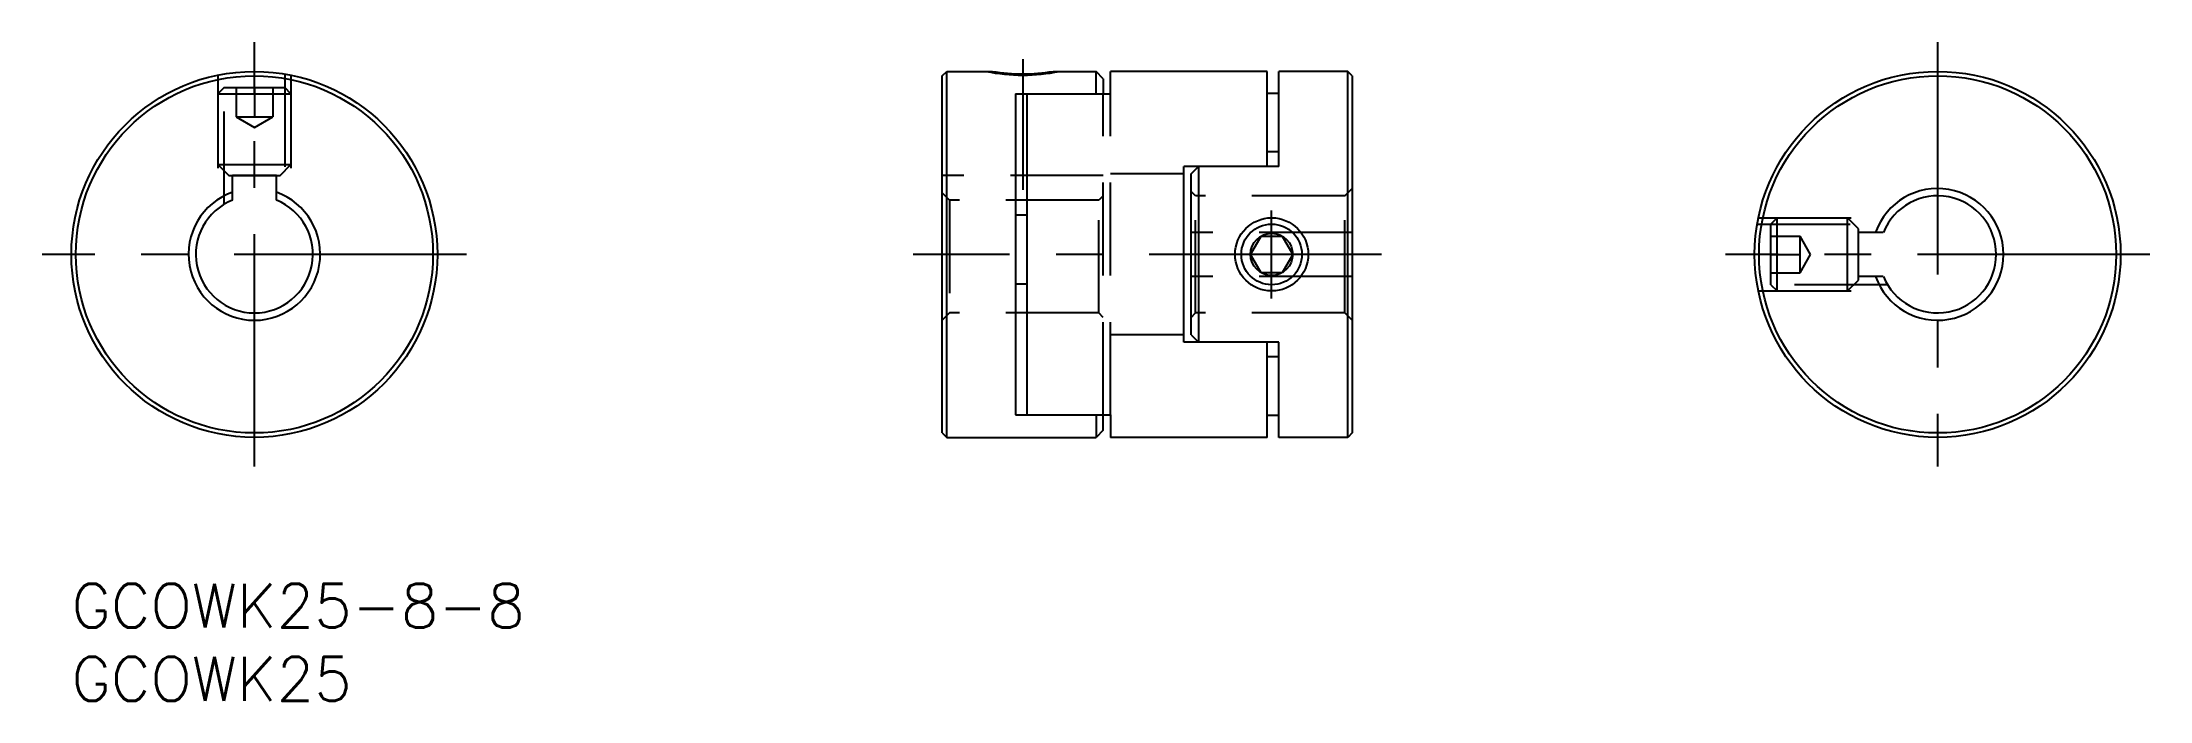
# Model space of a CAD drawing. Extents: x -2 to 142, y -8 to 37.
import ezdxf

# ---------------------------------------------------------------- set-up
doc = ezdxf.new("R2010")
doc.units = 0
doc.header["$LTSCALE"] = 0.5
doc.linetypes.add('CENTER', pattern=[50.8, 31.75, -6.35, 6.35, -6.35])
doc.linetypes.add('DASHED', pattern=[19.05, 12.7, -6.35])
for name, color, linetype in [('MSM_CENTER', 1, 'CENTER'), ('MSM_CONTINUOUS', 7, 'CONTINUOUS'), ('MSM_DASHED', 4, 'DASHED'), ('MSM_NARROW', 5, 'CONTINUOUS'), ('MSM_PART_NUMBER', 7, 'CONTINUOUS')]:
    doc.layers.add(name, color=color, linetype=linetype)
doc.styles.get("Standard").update_dxf_attribs({"font": 'txt.shx', "height": 2, "bigfont": 'bigfont.shx'})

# ---------------------------------------------------------------- blocks, each defined once
blk = doc.blocks.new('*U29')
at = {"layer": 'MSM_PART_NUMBER'}
blk.add_text('GCOWK25-8-8', height=3, dxfattribs=at).set_placement((0, -3))
blk = doc.blocks.new('*U30')
at = {"layer": 'MSM_PART_NUMBER'}
blk.add_text('GCOWK25', height=3, dxfattribs=at).set_placement((0, -8))

msp = doc.modelspace()

# ---------------------------------------------------------------- linework, layer by layer
at = {"layer": 'MSM_CENTER'}
for p, q in [((12.5, 8), (12.5, 37)), ((127.5, 37), (127.5, 8)), ((65, 35.83), (65, 26.9)), ((82, 19.49), (82, 25.51)), ((27, 22.5), (-2, 22.5)), ((89.5, 22.5), (57.5, 22.5)), ((142, 22.5), (113, 22.5))]:
    msp.add_line(p, q, dxfattribs=at)
at = {"layer": 'MSM_CONTINUOUS'}
for p, q in [((59.5, 34.7), (59.8, 35)), ((59.5, 10.3), (59.5, 34.7)), ((59.8, 35), (62.93, 35)), ((59.8, 10), (59.8, 35)), ((67.07, 35), (70, 35)), ((70, 33.47), (70, 35)), ((70.5, 34.5), (70, 35)), ((81.7, 35), (71, 35)), ((71, 33.47), (71, 35)), ((81.7, 28.5), (81.7, 35)), ((82.5, 28.5), (82.5, 35)), ((87.2, 35), (82.5, 35)), ((87.2, 10), (87.2, 35)), ((87.5, 34.7), (87.2, 35)), ((87.5, 34.7), (87.5, 10.3)), ((64.5, 33.47), (64.5, 11.53)), ((64.5, 33.47), (71, 33.47)), ((65.3, 11.53), (65.3, 33.47)), ((70.5, 34.5), (70.5, 33.47)), ((82.5, 33.5), (81.7, 33.5)), ((82.5, 29.5), (81.7, 29.5)), ((14, 27.9), (11, 27.9)), ((11, 26.21), (11, 27.9)), ((14, 26.21), (14, 27.9)), ((76, 16.5), (76, 28.5)), ((82.5, 28.5), (76, 28.5)), ((76.5, 28), (77, 28.5)), ((76.5, 17), (76.5, 28)), ((77, 28.5), (77, 16.5)), ((64.5, 25.21), (65.3, 25.21)), ((80.56, 22.5), (81.28, 23.75)), ((81.28, 23.75), (82.72, 23.75)), ((82.72, 23.75), (83.44, 22.5)), ((122.1, 21), (122.1, 24)), ((123.79, 24), (122.1, 24)), ((81.28, 21.25), (80.56, 22.5)), ((83.44, 22.5), (82.72, 21.25)), ((64.5, 20.5), (65.3, 20.5)), ((82.72, 21.25), (81.28, 21.25)), ((123.79, 21), (122.1, 21)), ((82.5, 16.5), (76, 16.5)), ((76.5, 17), (77, 16.5)), ((81.7, 10), (81.7, 16.5)), ((82.5, 10), (82.5, 16.5)), ((82.5, 15.5), (81.7, 15.5)), ((64.5, 11.53), (71, 11.53)), ((70, 11.53), (70, 10)), ((70.5, 10.5), (70.5, 11.53)), ((71, 11.53), (71, 10)), ((59.5, 10.3), (59.8, 10)), ((70.5, 10.5), (70, 10)), ((82.5, 11.5), (81.7, 11.5)), ((87.5, 10.3), (87.2, 10)), ((59.8, 10), (70, 10)), ((81.7, 10), (71, 10)), ((87.2, 10), (82.5, 10))]:
    msp.add_line(p, q, dxfattribs=at)
for centre, radius in [((12.5, 22.5), 12.5), ((12.5, 22.5), 12.2), ((127.5, 22.5), 12.5), ((127.5, 22.5), 12.2), ((82, 22.5), 2.07), ((82, 22.5), 1.44)]:
    msp.add_circle(centre, radius, dxfattribs=at)
for centre, radius, start, end in [((65, 47.33), 12.5, 260.4819, 279.5181), ((12.5, 22.5), 4.5, 109.4712, 70.5288), ((12.5, 22.5), 4, 112.0243, 67.9757), ((127.5, 22.5), 4.5, 199.4712, 160.5288), ((127.5, 22.5), 4, 202.0243, 157.9757)]:
    msp.add_arc(centre, radius, start, end, dxfattribs=at)
at = {"layer": 'MSM_DASHED'}
for p, q in [((10, 34.75), (10, 25.62)), ((10.43, 25.92), (10.43, 34.83)), ((14.57, 34.83), (14.57, 25.92)), ((15, 34.75), (15, 25.62)), ((10.43, 33.9), (10, 33.47)), ((10, 33.47), (15, 33.47)), ((10.43, 33.9), (14.57, 33.9)), ((11.25, 33.9), (11.25, 31.9)), ((12.5, 33.9), (12.5, 31.9)), ((13.75, 33.9), (13.75, 31.9)), ((15, 33.47), (14.57, 33.9)), ((70.5, 11.53), (70.5, 33.47)), ((71, 11.53), (71, 33.47)), ((11.25, 31.9), (12.5, 31.18)), ((11.25, 31.9), (13.75, 31.9)), ((12.5, 31.18), (13.75, 31.9)), ((10, 28.65), (10.75, 27.9)), ((10, 28.65), (15, 28.65)), ((10.75, 27.9), (14.25, 27.9)), ((14.25, 27.9), (15, 28.65)), ((70.5, 27.9), (59.5, 27.9)), ((76, 28), (71, 28)), ((59.5, 26.71), (60, 26.21)), ((70.2, 26.21), (60, 26.21)), ((60, 26.21), (60, 18.5)), ((70.5, 26.51), (70.2, 26.21)), ((70.2, 18.5), (70.2, 26.21)), ((76.8, 26.5), (76.5, 26.8)), ((87, 26.5), (76.8, 26.5)), ((76.8, 18.5), (76.8, 26.5)), ((87, 26.5), (87.5, 27)), ((87, 18.5), (87, 26.5)), ((115.17, 24.57), (124.08, 24.57)), ((115.25, 25), (124.38, 25)), ((116.53, 25), (116.1, 24.57)), ((116.1, 20.43), (116.1, 24.57)), ((116.53, 20), (116.53, 25)), ((122.1, 24.25), (121.35, 25)), ((121.35, 20), (121.35, 25)), ((87.5, 24), (76.5, 24)), ((116.1, 23.75), (118.1, 23.75)), ((118.82, 22.5), (118.1, 23.75)), ((118.1, 21.25), (118.1, 23.75)), ((122.1, 20.75), (122.1, 24.25)), ((116.1, 22.5), (118.1, 22.5)), ((118.1, 21.25), (118.82, 22.5)), ((87.5, 21), (76.5, 21)), ((124.08, 20.43), (115.17, 20.43)), ((116.1, 21.25), (118.1, 21.25)), ((116.1, 20.43), (116.53, 20)), ((121.35, 20), (122.1, 20.75)), ((115.25, 20), (124.38, 20)), ((60, 18.5), (59.5, 18)), ((70.2, 18.5), (60, 18.5)), ((70.5, 18.2), (70.2, 18.5)), ((76.5, 18.2), (76.8, 18.5)), ((87, 18.5), (76.8, 18.5)), ((87, 18.5), (87.5, 18)), ((76, 17), (71, 17))]:
    msp.add_line(p, q, dxfattribs=at)
at = {"layer": 'MSM_NARROW'}
msp.add_circle((82, 22.5), 2.5, dxfattribs=at)
msp.add_arc((65, 47.25), 12.5, 258.463, 281.537, dxfattribs=at)

# ---------------------------------------------------------------- block references
at = {"layer": 'MSM_CONTINUOUS'}
for name in ['*U29', '*U30']:
    msp.add_blockref(name, (0, 0), dxfattribs=at)

doc.saveas('drawing.dxf')
